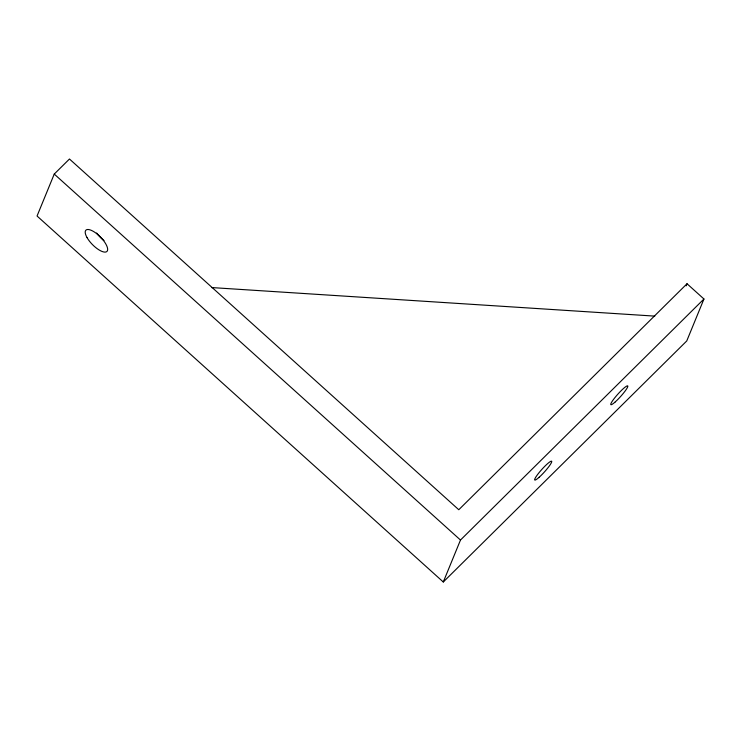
<?xml version="1.0" encoding="UTF-8"?>
<svg xmlns="http://www.w3.org/2000/svg" width="741" height="741" viewBox="0 0 741 741"><rect width="100%" height="100%" fill="white"/><g stroke="black" fill="none" stroke-linecap="round" stroke-linejoin="round"><path stroke-width="1.11" d="M54.25 174.07L37.05 216.02L443.285 581.991L686.75 340.953L703.95 299.003L687.027 283.747L458.781 509.734L69.469 159.009L54.25 174.07L460.485 540.041L443.285 581.991M686.166 285.85L687.027 283.747M460.485 540.041L703.95 299.003M211.518 287.554L654.794 316.12M103.999 240.547A14.959 5.493 45.3 0 1 96.599 233.026M87.067 237.639A14.959 5.493 45.3 0 0 106.482 251.783A14.959 5.493 45.3 0 0 95.746 232.961A14.959 5.493 45.3 0 0 87.067 237.639M615.271 401.9A12.662 1.815 -48 0 0 627.84 386.107A12.662 1.815 -48 0 0 614.687 397.898A12.662 1.815 -48 0 0 615.271 401.9M539.189 477.232A12.662 1.815 -48 0 0 551.758 461.43A12.662 1.815 -48 0 0 538.605 473.221A12.662 1.815 -48 0 0 539.189 477.232"/></g></svg>
